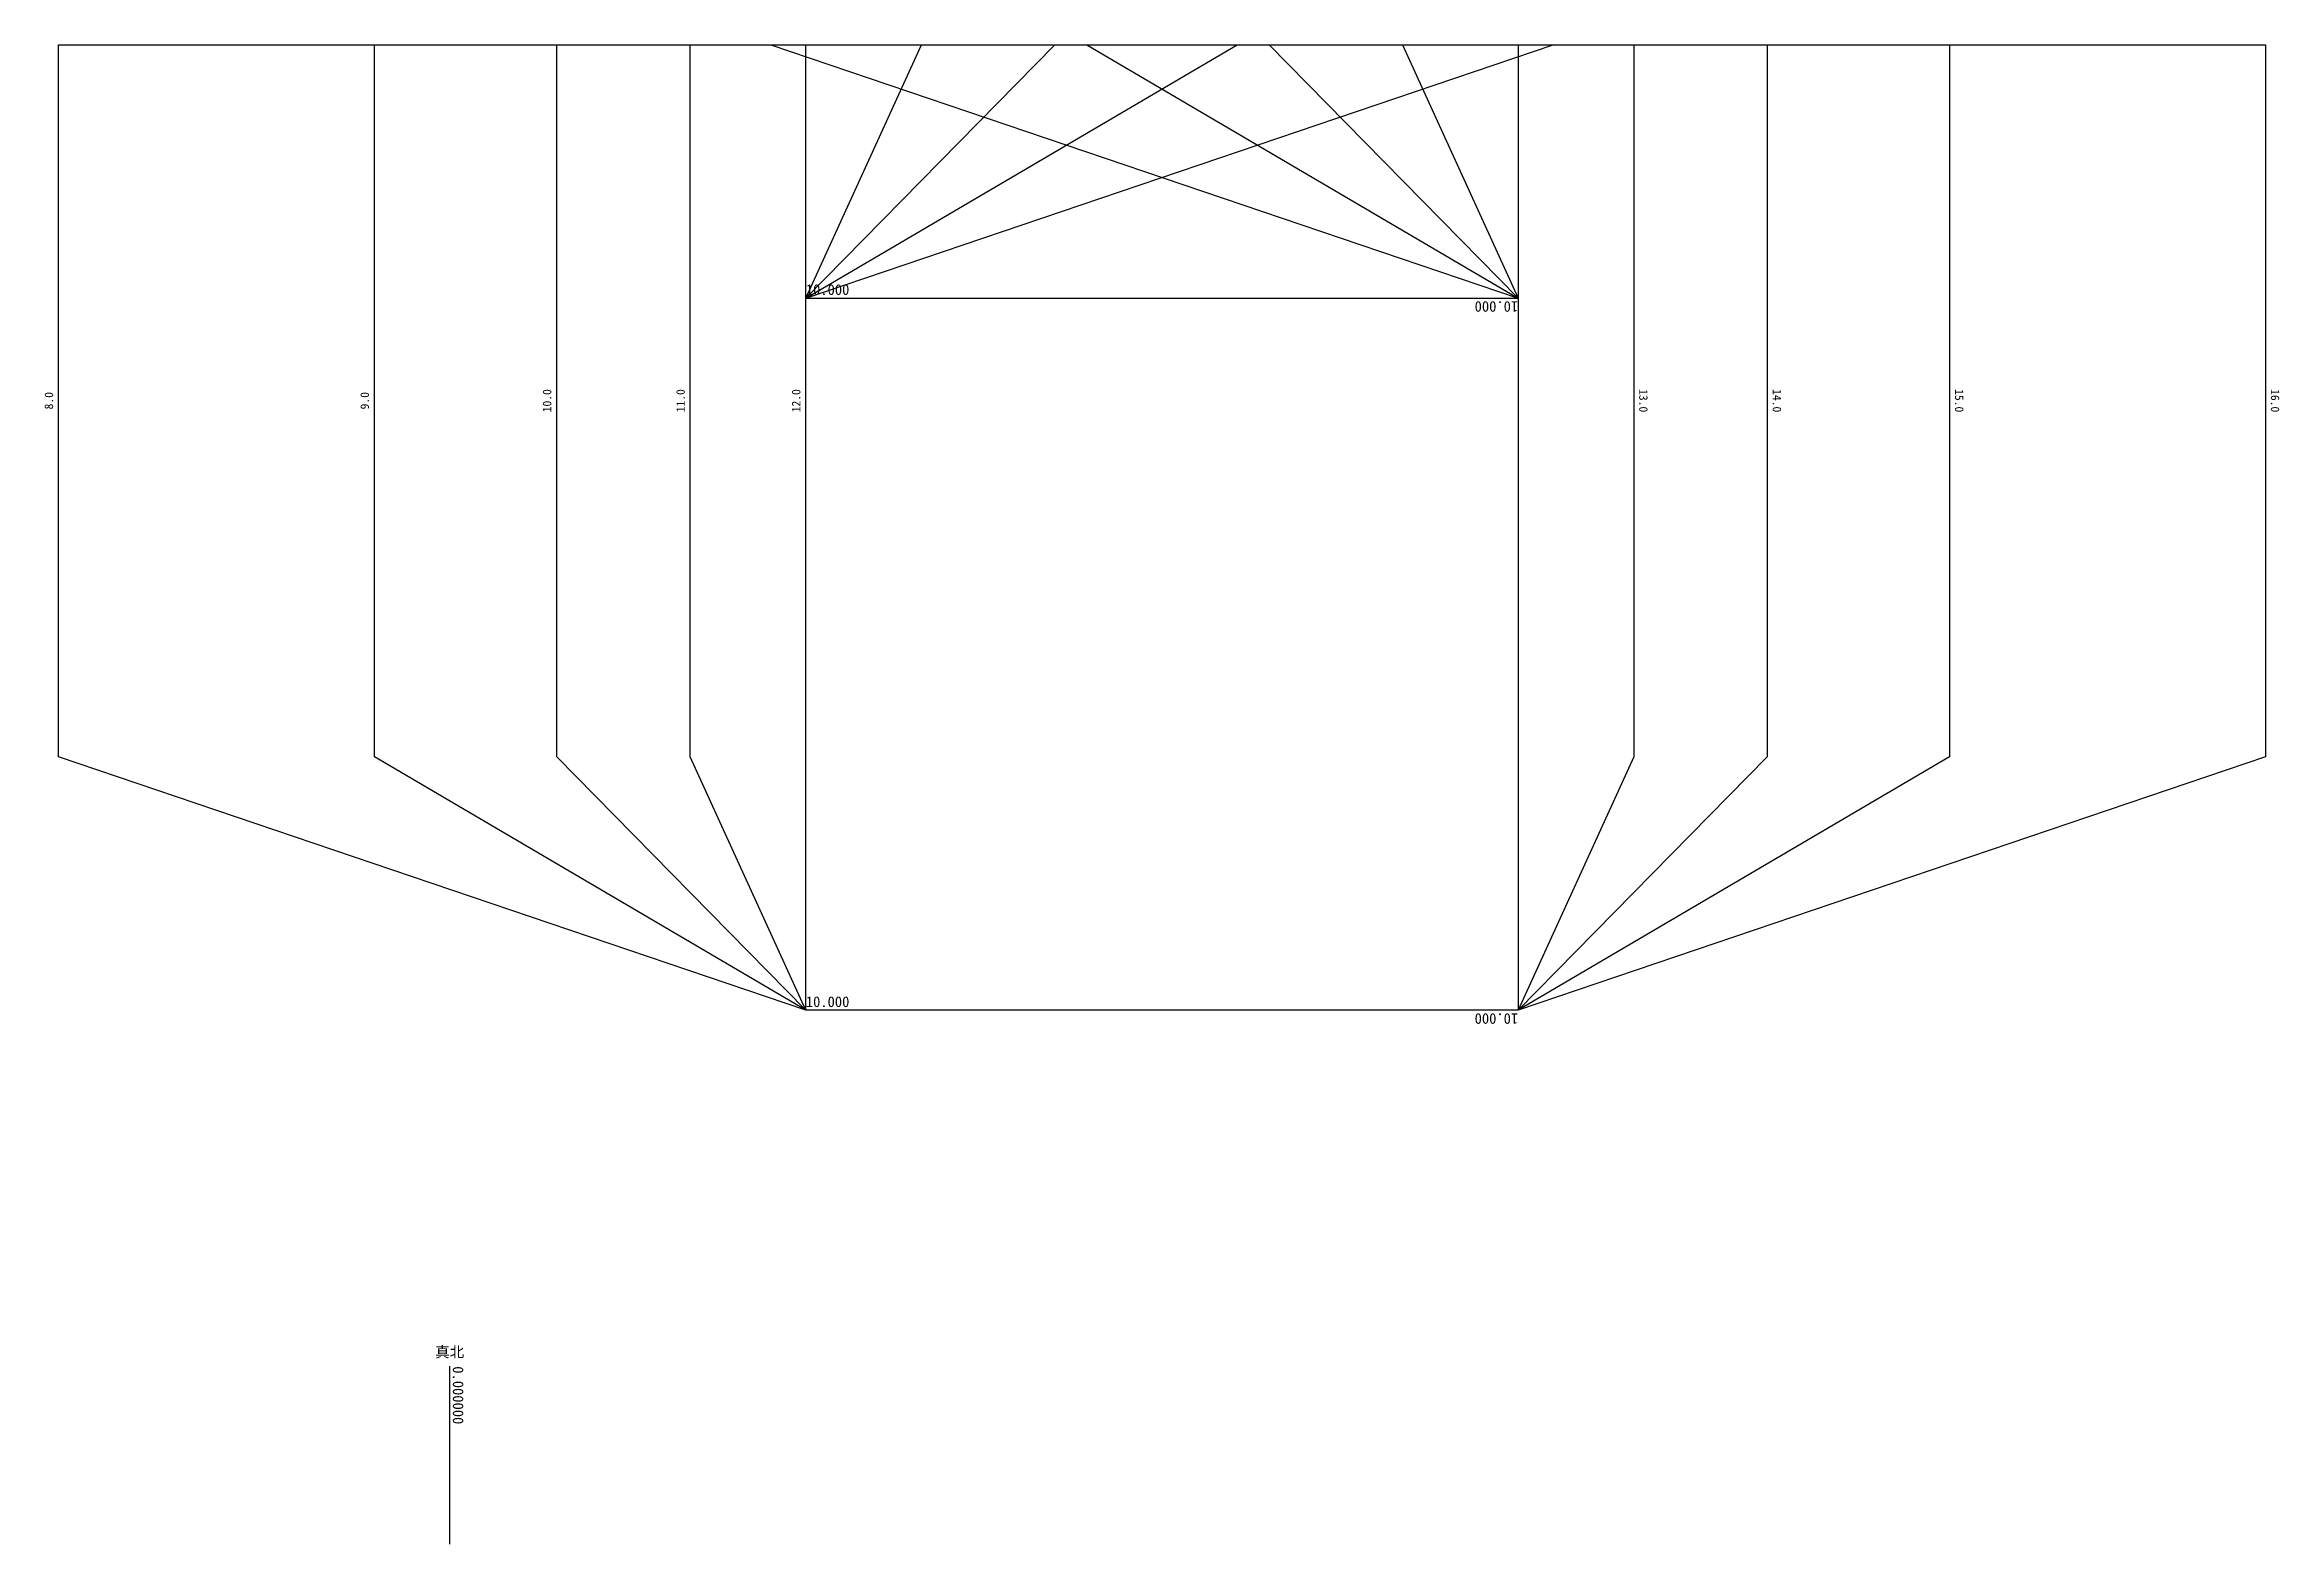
# Model space of a CAD drawing. Units: millimetres at full size, sheet at 1:100. Extents: x -22512 to 15900, y -18796 to 6991.
import ezdxf
from ezdxf.enums import TextEntityAlignment as Align

# ---------------------------------------------------------------- set-up
doc = ezdxf.new("R2010")
doc.units = ezdxf.units.MM
doc.header["$LTSCALE"] = 100
doc.layers.add('0-0', color=7, linetype='Continuous')
doc.styles.add('ＭＳ ゴシック', font='')
doc.styles.get('ＭＳ ゴシック').set_extended_font_data('MS Gothic')

msp = doc.modelspace()

# ---------------------------------------------------------------- linework, layer by layer
at = {"layer": '0-0'}
for p, q in [((4803, -5253.1), (2816.3, -9612.2)), ((7098, -5253.1), (2816.3, -9612.2)), ((10232.2, -5253.1), (2816.3, -9612.2)), ((15661.3, -5253.1), (2816.3, -9612.2)), ((-15551, -18795.9), (-15551, -15734.7))]:
    msp.add_line(p, q, dxfattribs=at)
for points in [[(-9427.8, -9612.2), (-22273.7, -5253.1), (-22273.7, 6991.1)], [(-22273.7, 6991.1), (-10028.7, 6991.1), (2816.3, 2631.9)], [(-9427.8, -9612.2), (-16844.5, -5253.1), (-16844.5, 6991.1)], [(-16844.5, 6991.1), (-4599.5, 6991.1), (2816.3, 2631.9)], [(-9427.8, -9612.2), (-13710.3, -5253.1), (-13710.3, 6991.1)], [(-13710.3, 6991.1), (-1465.3, 6991.1), (2816.3, 2631.9)], [(-9427.8, -9612.2), (-11415.3, -5253.1), (-11415.3, 6991.1)], [(-11415.3, 6991.1), (829.7, 6991.1), (2816.3, 2631.9)], [(-9427.8, -9612.2), (-9427.8, -5253.1), (-9427.8, 6991.1)], [(-9427.8, 6991.1), (2816.3, 6991.1), (2816.3, -5253.1), (2816.3, -9612.2)], [(-9427.8, 2631.9), (-7441.2, 6991.1), (4803, 6991.1), (4803, -5253.1)], [(-9427.8, 2631.9), (-5146.2, 6991.1), (7098, 6991.1), (7098, -5253.1)], [(-9427.8, 2631.9), (-2012, 6991.1), (10232.2, 6991.1), (10232.2, -5253.1)], [(-9427.8, 2631.9), (3416.3, 6991.1), (15661.3, 6991.1), (15661.3, -5253.1)]]:
    msp.add_lwpolyline(points, dxfattribs=at)
msp.add_lwpolyline([(-9428.6, 2632.7), (2816.3, 2632.7), (2816.3, -9612.2), (-9428.6, -9612.2)], close=True, dxfattribs=at)

# ---------------------------------------------------------------- texts
at = {"layer": '0-0', "color": 2, "style": 'ＭＳ ゴシック'}
for p in [(-9428.6, 2632.7), (-9428.6, -9612.2)]:
    msp.add_text('10.000', height=183.3, dxfattribs=at).set_placement(p, align=Align.BOTTOM_LEFT)
for p in [(2816.3, 2632.7), (2816.3, -9612.2)]:
    msp.add_text('10.000', height=183.3, rotation=180, dxfattribs=at).set_placement(p, align=Align.BOTTOM_LEFT)
at = {"layer": '0-0', "style": 'ＭＳ ゴシック'}
for s, rotation, p in [('8.0', 90, (-22323.7, 719)), ('9.0', 90, (-16894.5, 719)), ('10.0', 90, (-13760.3, 669)), ('11.0', 90, (-11465.3, 669)), ('12.0', 90, (-9477.8, 669)), ('13.0', 270, (4853, 1069)), ('14.0', 270, (7148, 1069)), ('15.0', 270, (10282.2, 1069)), ('16.0', 270, (15711.3, 1069))]:
    msp.add_text(s, height=146.6, rotation=rotation, dxfattribs=at).set_placement(p, align=Align.BOTTOM_LEFT)
at = {"layer": '0-0', "color": 6, "style": 'ＭＳ ゴシック'}
msp.add_text('真北', height=183.3, dxfattribs=at).set_placement((-15801, -15634.7), align=Align.BOTTOM_LEFT)
msp.add_text('0.000000', height=183.3, rotation=270, dxfattribs=at).set_placement((-15551, -15734.7), align=Align.BOTTOM_LEFT)

doc.saveas('drawing.dxf')
